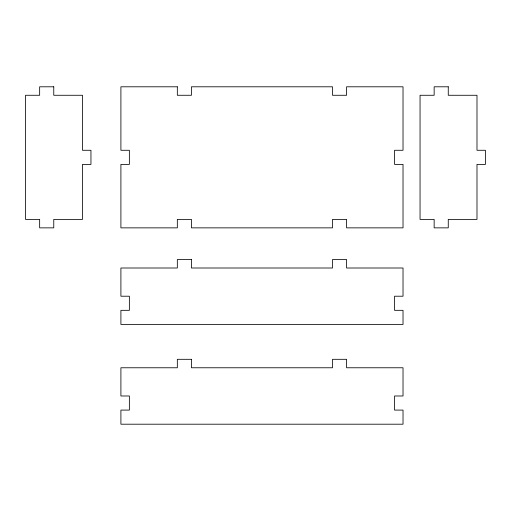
<?xml version="1.0" encoding="UTF-8"?>
<svg xmlns="http://www.w3.org/2000/svg" width="511" height="511" viewBox="0 0 511 511"><rect width="100%" height="100%" fill="white"/><g stroke="black" fill="none" stroke-linecap="round" stroke-linejoin="round"><path stroke-width="0.77" d="M53.764 86.8L39.654 86.8L39.654 95.27L25.55 95.27L25.55 219.398L39.654 219.398L39.654 227.861L53.764 227.861L53.764 219.398L82.488 219.398L82.488 164.389L90.952 164.389L90.952 150.279L82.488 150.279L82.488 95.27L53.764 95.27L53.764 86.8M177.33 86.8L120.903 86.8L120.903 150.279L129.366 150.279L129.366 164.389L120.903 164.389L120.903 227.861L177.33 227.861L177.33 219.398L191.433 219.398L191.433 227.861L332.495 227.861L332.495 219.398L346.599 219.398L346.599 227.861L403.026 227.861L403.026 164.389L394.562 164.389L394.562 150.279L403.026 150.279L403.026 86.8L346.599 86.8L346.599 95.27L332.495 95.27L332.495 86.8L191.433 86.8L191.433 95.27L177.33 95.27L177.33 86.8M448.262 86.8L434.152 86.8L434.152 95.27L420.048 95.27L420.048 219.398L434.152 219.398L434.152 227.861L448.262 227.861L448.262 219.398L476.987 219.398L476.987 164.389L485.45 164.389L485.45 150.279L476.987 150.279L476.987 95.27L448.262 95.27L448.262 86.8M191.433 259.537L177.33 259.537L177.33 268.007L120.903 268.007L120.903 296.214L129.366 296.214L129.366 310.324L120.903 310.324L120.903 324.428L403.026 324.428L403.026 310.324L394.562 310.324L394.562 296.214L403.026 296.214L403.026 268.007L346.599 268.007L346.599 259.537L332.495 259.537L332.495 268.007L191.433 268.007L191.433 259.537M191.433 359.31L177.33 359.31L177.33 367.773L120.903 367.773L120.903 395.987L129.366 395.987L129.366 410.09L120.903 410.09L120.903 424.2L403.026 424.2L403.026 410.09L394.562 410.09L394.562 395.987L403.026 395.987L403.026 367.773L346.599 367.773L346.599 359.31L332.495 359.31L332.495 367.773L191.433 367.773L191.433 359.31"/></g></svg>
